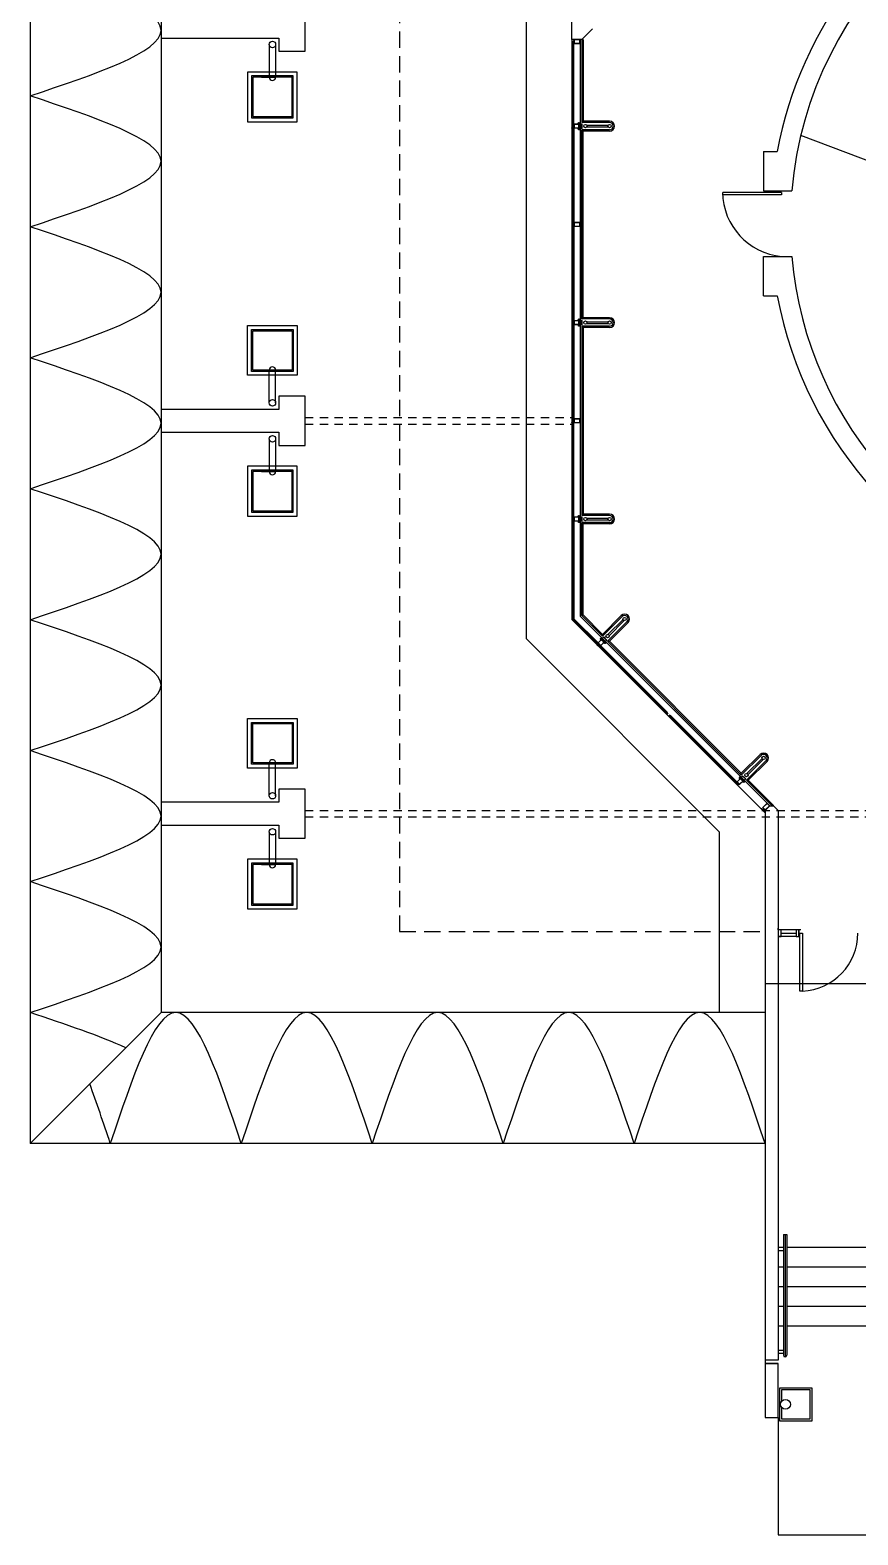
# Model space of a CAD drawing. Extents: x -1592 to 8, y 0 to 418.
# Drawn here: x -1164.31 to -1151.67, y 360.12 to 383.1 of the extents above; entities that cross this region are included whole.
import ezdxf

# ---------------------------------------------------------------- set-up
doc = ezdxf.new("R2010")
doc.units = 0
doc.header["$LTSCALE"] = 0.5
doc.header["$MEASUREMENT"] = 0
doc.linetypes.add('DASHED2', pattern=[0.375, 0.25, -0.125])
doc.layers.add('edificio', color=1, linetype='CONTINUOUS')
doc.layers.add('vidrio', color=6, linetype='CONTINUOUS')

# ---------------------------------------------------------------- blocks, each defined once
blk = doc.blocks.new('apoymuro-cortina')
at = {"layer": 'vidrio', "color": 1, "linetype": 'Continuous'}
for p, q in [((0, 0), (-0.099, 0)), ((0, -0.057), (0, 0)), ((-0.125, -0.001), (-0.125, -0.057)), ((-0.119, 0), (-0.124, 0)), ((-0.124, -0.057), (-0.119, -0.057)), ((-0.122, -0.01), (-0.122, -0.003)), ((-0.122, -0.032), (-0.122, -0.013)), ((-0.096, -0.032), (-0.122, -0.032)), ((-0.122, -0.035), (-0.096, -0.035)), ((-0.122, -0.044), (-0.122, -0.035)), ((-0.122, -0.054), (-0.122, -0.048)), ((-0.121, -0.003), (-0.12, -0.003)), ((-0.12, -0.01), (-0.121, -0.01)), ((-0.121, -0.013), (-0.119, -0.013)), ((-0.119, -0.045), (-0.121, -0.045)), ((-0.121, -0.047), (-0.12, -0.047)), ((-0.12, -0.055), (-0.121, -0.055)), ((-0.12, -0.003), (-0.12, -0.004)), ((-0.12, -0.009), (-0.12, -0.01)), ((-0.12, -0.047), (-0.12, -0.048)), ((-0.12, -0.054), (-0.12, -0.055)), ((-0.119, -0.004), (-0.119, -0.001)), ((-0.119, -0.012), (-0.119, -0.009)), ((-0.119, -0.048), (-0.119, -0.045)), ((-0.119, -0.057), (-0.119, -0.054)), ((-0.1, -0.001), (-0.1, -0.004)), ((-0.1, -0.009), (-0.1, -0.012)), ((-0.1, -0.045), (-0.1, -0.048)), ((-0.1, -0.054), (-0.1, -0.057)), ((-0.099, -0.013), (-0.097, -0.013)), ((-0.097, -0.045), (-0.099, -0.045)), ((-0.099, -0.057), (-0.094, -0.057)), ((-0.098, -0.003), (-0.097, -0.003)), ((-0.098, -0.004), (-0.098, -0.003)), ((-0.098, -0.01), (-0.098, -0.009)), ((-0.097, -0.01), (-0.098, -0.01)), ((-0.098, -0.047), (-0.097, -0.047)), ((-0.098, -0.048), (-0.098, -0.047)), ((-0.098, -0.055), (-0.098, -0.054)), ((-0.097, -0.055), (-0.098, -0.055)), ((-0.096, -0.003), (-0.096, -0.01)), ((-0.096, -0.013), (-0.096, -0.032)), ((-0.096, -0.035), (-0.096, -0.044)), ((-0.096, -0.048), (-0.096, -0.054)), ((-0.094, -0.057), (0, -0.057)), ((-0.093, -0.003), (-0.093, -0.054)), ((-0.004, -0.003), (-0.093, -0.003)), ((-0.093, -0.055), (-0.004, -0.055)), ((-0.003, -0.054), (-0.003, -0.003))]:
    blk.add_line(p, q, dxfattribs=at)
at = {"layer": 'vidrio', "linetype": 'Continuous'}
for p, q in [((-0.04, 0.002), (-0.04, 0.005)), ((-0.04, 0.005), (0.031, 0.005)), ((0.027, 0.002), (-0.04, 0.002)), ((-0.032, 0.006), (-0.032, 0.008)), ((-0.032, 0.008), (-0.006, 0.008)), ((-0.006, 0.006), (-0.032, 0.006)), ((-0.009, 0.01), (-0.029, 0.01)), ((-0.029, 0.01), (-0.029, 0.008)), ((-0.029, 0.008), (-0.009, 0.008)), ((-0.028, 0.011), (-0.028, 0.02)), ((-0.026, 0.021), (-0.011, 0.021)), ((-0.011, 0.011), (-0.026, 0.011)), ((-0.024, 0.02), (-0.024, 0.011)), ((-0.015, 0.021), (-0.023, 0.021)), ((-0.014, 0.011), (-0.014, 0.02)), ((-0.009, 0.02), (-0.009, 0.011)), ((-0.009, 0.008), (-0.009, 0.01)), ((-0.006, 0.008), (-0.006, 0.006)), ((0.027, -0.059), (0.027, 0.002)), ((0.031, -0.063), (0.031, 0.005)), ((-0.105, -0.044), (-0.113, -0.044)), ((-0.04, -0.059), (0.027, -0.059)), ((-0.04, -0.063), (-0.04, -0.059)), ((0.031, -0.063), (-0.04, -0.063)), ((-0.032, -0.063), (-0.032, -0.065)), ((-0.006, -0.063), (-0.032, -0.063)), ((-0.032, -0.065), (-0.006, -0.065)), ((-0.029, -0.068), (-0.029, -0.065)), ((-0.029, -0.065), (-0.009, -0.065)), ((-0.009, -0.068), (-0.029, -0.068)), ((-0.028, -0.069), (-0.028, -0.078)), ((-0.011, -0.068), (-0.026, -0.068)), ((-0.026, -0.078), (-0.011, -0.078)), ((-0.013, -0.005), (-0.025, -0.005)), ((-0.025, -0.005), (-0.025, -0.052)), ((-0.025, -0.052), (-0.013, -0.052)), ((-0.025, -0.083), (-0.025, -0.078)), ((-0.013, -0.079), (-0.025, -0.079)), ((-0.013, -0.081), (-0.025, -0.081)), ((-0.025, -0.083), (-0.024, -0.084)), ((-0.013, -0.083), (-0.025, -0.083)), ((-0.024, -0.078), (-0.024, -0.069)), ((-0.014, -0.084), (-0.024, -0.084)), ((-0.015, -0.078), (-0.023, -0.078)), ((-0.015, -0.08), (-0.023, -0.08)), ((-0.015, -0.082), (-0.023, -0.082)), ((-0.019, -0.084), (-0.019, -0.084)), ((-0.014, -0.069), (-0.014, -0.078)), ((-0.013, -0.083), (-0.014, -0.084)), ((-0.013, -0.052), (-0.013, -0.005)), ((-0.013, -0.083), (-0.013, -0.078)), ((-0.009, -0.065), (-0.009, -0.068)), ((-0.009, -0.078), (-0.009, -0.069)), ((-0.006, -0.065), (-0.006, -0.063))]:
    blk.add_line(p, q, dxfattribs=at)
at = {"layer": 'vidrio', "color": 1, "linetype": 'Continuous', "extrusion": (0, 0, -1)}
for centre, major_axis, start_param, end_param in [((-0.099, -0.001), (0.000451, -0.000451), 2.356194, 3.926991), ((-0.124, -0.001), (0.000451, -0.000451), 2.356194, 3.926991), ((-0.124, -0.057), (0.000451, 0.000451), 2.356194, 3.926991), ((-0.121, -0.003), (0.000451, -0.000451), 2.356194, 3.926991), ((-0.121, -0.01), (0.000451, 0.000451), 2.356194, 3.926991), ((-0.121, -0.013), (0.000451, -0.000451), 2.356194, 3.926991), ((-0.121, -0.044), (0.000451, 0.000451), 2.356194, 3.926991), ((-0.121, -0.048), (0.000451, -0.000451), 2.356194, 3.926991), ((-0.121, -0.054), (0.000451, 0.000451), 2.356194, 3.926991), ((-0.119, -0.004), (0.000451, 0.000451), 2.356194, 3.926991), ((-0.119, -0.009), (0.000451, -0.000451), 2.356194, 3.926991), ((-0.119, -0.048), (0.000451, 0.000451), 2.356194, 3.926991), ((-0.119, -0.054), (0.000451, -0.000451), 2.356194, 3.926991), ((-0.119, -0.001), (0.000451, -0.000451), 3.926991, 5.497787), ((-0.119, -0.004), (0.000451, -0.000451), -0.785398, 0.785398), ((-0.119, -0.009), (0.000451, -0.000451), 3.926991, 5.497787), ((-0.119, -0.012), (0.000451, -0.000451), -0.785398, 0.785398), ((-0.119, -0.045), (0.000451, -0.000451), 3.926991, 5.497787), ((-0.119, -0.048), (0.000451, -0.000451), -0.785398, 0.785398), ((-0.119, -0.054), (0.000451, -0.000451), 3.926991, 5.497787), ((-0.119, -0.057), (0.000451, -0.000451), -0.785398, 0.785398), ((-0.099, -0.004), (0.000451, 0.000451), 2.356194, 3.926991), ((-0.099, -0.009), (0.000451, -0.000451), 2.356194, 3.926991), ((-0.099, -0.012), (0.000451, 0.000451), 2.356194, 3.926991), ((-0.099, -0.045), (0.000451, -0.000451), 2.356194, 3.926991), ((-0.099, -0.048), (0.000451, 0.000451), 2.356194, 3.926991), ((-0.099, -0.054), (0.000451, -0.000451), 2.356194, 3.926991), ((-0.099, -0.057), (0.000451, 0.000451), 2.356194, 3.926991), ((-0.099, -0.004), (0.000451, -0.000451), -0.785398, 0.785398), ((-0.099, -0.009), (0.000451, -0.000451), 3.926991, 5.497787), ((-0.099, -0.048), (0.000451, -0.000451), -0.785398, 0.785398), ((-0.099, -0.054), (0.000451, -0.000451), 3.926991, 5.497787), ((-0.097, -0.003), (0.000451, 0.000451), 5.497787, 7.068583), ((-0.097, -0.01), (0.000451, -0.000451), -0.785398, 0.785398), ((-0.097, -0.013), (0.000451, -0.000451), 3.926991, 5.497787), ((-0.097, -0.044), (0.000451, -0.000451), -0.785398, 0.785398), ((-0.097, -0.048), (0.000451, 0.000451), 5.497787, 7.068583), ((-0.093, -0.003), (0.000361, 0.000361), 3.926991, 5.497787), ((-0.093, -0.054), (0.000361, 0.000361), 2.356194, 3.926991)]:
    blk.add_ellipse(centre, major_axis=major_axis, ratio=1, start_param=start_param, end_param=end_param, dxfattribs=at)
at = {"layer": 'vidrio', "linetype": 'Continuous', "extrusion": (0, 0, -1)}
for centre, major_axis, start_param, end_param in [((-0.026, 0.016), (0.00325, -0.00325), 3.399063, 4.454918), ((-0.026, 0.015), (0.00325, -0.00325), 0.257471, 1.313326), ((-0.019, 0), (0.0144, -0.0144), 3.678281, 4.175701), ((-0.019, 0.031), (0.0144, 0.0144), 2.107484, 2.604904), ((-0.011, 0.016), (0.00325, -0.00325), 3.399063, 4.454918), ((-0.011, 0.015), (0.00325, -0.00325), 0.257471, 1.313326), ((-0.026, -0.073), (0.00325, 0.00325), 4.96986, 6.025715), ((-0.026, -0.074), (0.00325, 0.00325), 1.828267, 2.884122), ((-0.019, -0.088), (0.0144, 0.0144), 5.249077, 5.746497), ((-0.019, -0.058), (0.0144, -0.0144), 0.536688, 1.034108), ((-0.011, -0.073), (0.00325, 0.00325), 4.96986, 6.025715), ((-0.011, -0.074), (0.00325, 0.00325), 1.828267, 2.884122)]:
    blk.add_ellipse(centre, major_axis=major_axis, ratio=1, start_param=start_param, end_param=end_param, dxfattribs=at)
at = {"layer": 'vidrio', "color": 5, "linetype": 'Continuous', "extrusion": (0, 0, -1)}
for centre, major_axis, start_param, end_param in [((-0.004, -0.003), (0.000361, -0.000361), 3.926991, 5.497787), ((-0.004, -0.054), (0.000361, 0.000361), 0.785398, 2.356194)]:
    blk.add_ellipse(centre, major_axis=major_axis, ratio=1, start_param=start_param, end_param=end_param, dxfattribs=at)

msp = doc.modelspace()

# ---------------------------------------------------------------- linework, layer by layer
at = {"layer": 'edificio'}
for p, q in [((-1164.31, 393.232), (-1164.31, 366.099)), ((-1162.31, 391.232), (-1162.31, 368.099)), ((-1156.035, 382.957), (-1156.035, 385.708)), ((-1155.885, 382.957), (-1155.72, 383.122)), ((-1155.885, 382.957), (-1156.035, 382.957)), ((-1155.91, 382.957), (-1155.91, 374.153)), ((-1153.11, 381.247), (-1153.11, 380.647)), ((-1153.11, 379.047), (-1153.11, 379.647)), ((-1156.023, 375.642), (-1156.015, 375.642)), ((-1153.014, 371.257), (-1155.91, 374.153)), ((-1153.085, 371.186), (-1153.014, 371.257)), ((-1153.085, 371.186), (-1153.085, 368.536)), ((-1153.014, 371.257), (-1152.956, 371.257)), ((-1152.885, 371.186), (-1152.956, 371.257)), ((-1152.885, 371.186), (-1152.885, 368.536)), ((-1152.885, 369.361), (-1152.885, 369.386)), ((-1152.885, 369.361), (-1152.885, 369.386)), ((-1152.538, 369.361), (-1152.885, 369.361)), ((-1152.567, 369.361), (-1152.567, 369.261)), ((-1152.611, 369.261), (-1152.885, 369.261)), ((-1152.885, 368.536), (-1153.085, 368.536)), ((-1153.085, 368.536), (-1153.085, 362.79)), ((-1152.885, 368.561), (-1152.885, 362.79)), ((-1147.05, 368.536), (-1152.885, 368.536)), ((-1153.085, 368.099), (-1162.31, 368.099)), ((-1153.085, 366.099), (-1164.31, 366.099)), ((-1152.755, 364.516), (-1149.106, 364.516)), ((-1152.885, 364.216), (-1152.805, 364.216)), ((-1152.755, 364.216), (-1148.982, 364.216)), ((-1152.885, 363.916), (-1152.805, 363.916)), ((-1152.755, 363.916), (-1148.858, 363.916)), ((-1152.885, 363.616), (-1152.805, 363.616)), ((-1152.755, 363.616), (-1148.733, 363.616)), ((-1152.885, 363.316), (-1152.805, 363.316)), ((-1152.755, 363.316), (-1148.609, 363.316)), ((-1153.085, 362.74), (-1152.885, 362.74)), ((-1152.885, 361.915), (-1152.885, 360.122)), ((-1152.885, 360.122), (-1147.286, 360.122))]:
    msp.add_line(p, q, dxfattribs=at)
at = {"layer": 'edificio', "color": 1, "linetype": 'DASHED2', "ltscale": 2}
for p, q in [((-1158.667, 390.957), (-1158.667, 369.336)), ((-1158.667, 369.336), (-1153.085, 369.336))]:
    msp.add_line(p, q, dxfattribs=at)
at = {"layer": 'edificio', "color": 1}
for p, q in [((-1156.735, 385.998), (-1156.735, 373.811)), ((-1160.66, 382.882), (-1160.66, 382.382)), ((-1160.56, 382.882), (-1160.56, 382.382)), ((-1160.778, 382.382), (-1160.56, 382.382)), ((-1155.808, 381.649), (-1155.482, 381.649)), ((-1155.808, 381.624), (-1155.482, 381.624)), ((-1155.808, 378.649), (-1155.482, 378.649)), ((-1155.808, 378.624), (-1155.482, 378.624)), ((-1160.778, 377.911), (-1160.56, 377.911)), ((-1160.66, 377.411), (-1160.66, 377.911)), ((-1160.56, 377.411), (-1160.56, 377.911)), ((-1160.66, 376.861), (-1160.66, 376.361)), ((-1160.56, 376.861), (-1160.56, 376.361)), ((-1160.778, 376.361), (-1160.56, 376.361)), ((-1155.808, 375.649), (-1155.482, 375.649)), ((-1155.808, 375.624), (-1155.482, 375.624)), ((-1155.484, 373.872), (-1155.254, 374.102)), ((-1155.467, 373.854), (-1155.236, 374.085)), ((-1156.735, 373.811), (-1153.785, 370.861)), ((-1160.778, 371.911), (-1160.56, 371.911)), ((-1160.66, 371.411), (-1160.66, 371.911)), ((-1160.56, 371.411), (-1160.56, 371.911)), ((-1153.363, 371.75), (-1153.132, 371.981)), ((-1153.345, 371.733), (-1153.115, 371.963)), ((-1160.66, 370.861), (-1160.66, 370.361)), ((-1160.56, 370.861), (-1160.56, 370.361)), ((-1153.785, 370.861), (-1153.785, 368.099)), ((-1160.778, 370.361), (-1160.56, 370.361)), ((-1152.841, 369.311), (-1152.611, 369.311)), ((-1153.085, 362.79), (-1153.085, 362.74)), ((-1152.885, 362.79), (-1153.085, 362.79))]:
    msp.add_line(p, q, dxfattribs=at)
at = {"layer": 'edificio', "color": 1, "linetype": 'Continuous'}
for p, q in [((-1156.035, 382.957), (-1156.035, 382.9)), ((-1156.029, 382.957), (-1156.034, 382.957)), ((-1156.034, 382.9), (-1156.029, 382.9)), ((-1156.032, 382.948), (-1156.032, 382.954)), ((-1156.032, 382.925), (-1156.032, 382.944)), ((-1156.006, 382.925), (-1156.032, 382.925)), ((-1156.032, 382.913), (-1156.032, 382.922)), ((-1156.032, 382.922), (-1156.006, 382.922)), ((-1156.032, 382.903), (-1156.032, 382.909)), ((-1156.031, 382.955), (-1156.03, 382.955)), ((-1156.03, 382.947), (-1156.031, 382.947)), ((-1156.031, 382.944), (-1156.029, 382.944)), ((-1156.029, 382.913), (-1156.031, 382.913)), ((-1156.031, 382.91), (-1156.03, 382.91)), ((-1156.03, 382.902), (-1156.031, 382.902)), ((-1156.03, 382.955), (-1156.03, 382.953)), ((-1156.03, 382.948), (-1156.03, 382.947)), ((-1156.03, 382.91), (-1156.03, 382.909)), ((-1156.03, 382.904), (-1156.03, 382.902)), ((-1156.029, 382.953), (-1156.029, 382.957)), ((-1156.029, 382.945), (-1156.029, 382.948)), ((-1156.029, 382.909), (-1156.029, 382.912)), ((-1156.029, 382.9), (-1156.029, 382.904)), ((-1156.01, 382.957), (-1156.01, 382.953)), ((-1156.01, 382.948), (-1156.01, 382.945)), ((-1156.01, 382.912), (-1156.01, 382.909)), ((-1156.01, 382.904), (-1156.01, 382.9)), ((-1155.91, 382.957), (-1156.009, 382.957)), ((-1156.009, 382.944), (-1156.007, 382.944)), ((-1156.007, 382.913), (-1156.009, 382.913)), ((-1156.009, 382.9), (-1156.004, 382.9)), ((-1156.008, 382.953), (-1156.008, 382.955)), ((-1156.008, 382.955), (-1156.007, 382.955)), ((-1156.008, 382.947), (-1156.008, 382.948)), ((-1156.007, 382.947), (-1156.008, 382.947)), ((-1156.008, 382.909), (-1156.008, 382.91)), ((-1156.008, 382.91), (-1156.007, 382.91)), ((-1156.008, 382.902), (-1156.008, 382.904)), ((-1156.007, 382.902), (-1156.008, 382.902)), ((-1156.006, 382.954), (-1156.006, 382.948)), ((-1156.006, 382.944), (-1156.006, 382.925)), ((-1156.006, 382.922), (-1156.006, 382.913)), ((-1156.006, 382.909), (-1156.006, 382.903)), ((-1156.004, 382.9), (-1155.91, 382.9)), ((-1155.914, 382.954), (-1156.003, 382.954)), ((-1156.003, 382.954), (-1156.003, 382.903)), ((-1156.003, 382.903), (-1155.914, 382.903)), ((-1155.913, 382.903), (-1155.913, 382.954)), ((-1155.91, 382.9), (-1155.91, 382.957)), ((-1156.035, 380.164), (-1156.035, 380.108)), ((-1156.029, 380.165), (-1156.034, 380.165)), ((-1156.032, 380.155), (-1156.032, 380.162)), ((-1156.032, 380.133), (-1156.032, 380.152)), ((-1156.006, 380.133), (-1156.032, 380.133)), ((-1156.032, 380.121), (-1156.032, 380.13)), ((-1156.032, 380.13), (-1156.006, 380.13)), ((-1156.032, 380.111), (-1156.032, 380.117)), ((-1156.031, 380.162), (-1156.03, 380.162)), ((-1156.03, 380.155), (-1156.031, 380.155)), ((-1156.031, 380.152), (-1156.029, 380.152)), ((-1156.029, 380.12), (-1156.031, 380.12)), ((-1156.031, 380.118), (-1156.03, 380.118)), ((-1156.03, 380.162), (-1156.03, 380.161)), ((-1156.03, 380.156), (-1156.03, 380.155)), ((-1156.03, 380.118), (-1156.03, 380.117)), ((-1156.03, 380.111), (-1156.03, 380.11)), ((-1156.029, 380.161), (-1156.029, 380.164)), ((-1156.029, 380.153), (-1156.029, 380.156)), ((-1156.029, 380.117), (-1156.029, 380.12)), ((-1156.029, 380.108), (-1156.029, 380.111)), ((-1156.01, 380.164), (-1156.01, 380.161)), ((-1156.01, 380.156), (-1156.01, 380.153)), ((-1156.01, 380.12), (-1156.01, 380.117)), ((-1156.01, 380.111), (-1156.01, 380.108)), ((-1155.91, 380.165), (-1156.009, 380.165)), ((-1156.009, 380.152), (-1156.007, 380.152)), ((-1156.007, 380.12), (-1156.009, 380.12)), ((-1156.008, 380.161), (-1156.008, 380.162)), ((-1156.008, 380.162), (-1156.007, 380.162)), ((-1156.008, 380.155), (-1156.008, 380.156)), ((-1156.007, 380.155), (-1156.008, 380.155)), ((-1156.008, 380.117), (-1156.008, 380.118)), ((-1156.008, 380.118), (-1156.007, 380.118)), ((-1156.008, 380.11), (-1156.008, 380.111)), ((-1156.006, 380.162), (-1156.006, 380.155)), ((-1156.006, 380.152), (-1156.006, 380.133)), ((-1156.006, 380.13), (-1156.006, 380.121)), ((-1156.006, 380.117), (-1156.006, 380.111)), ((-1155.914, 380.162), (-1156.003, 380.162)), ((-1156.003, 380.162), (-1156.003, 380.111)), ((-1155.913, 380.111), (-1155.913, 380.162)), ((-1155.91, 380.108), (-1155.91, 380.165)), ((-1156.034, 380.108), (-1156.029, 380.108)), ((-1156.03, 380.11), (-1156.031, 380.11)), ((-1156.009, 380.108), (-1156.004, 380.108)), ((-1156.007, 380.11), (-1156.008, 380.11)), ((-1156.004, 380.108), (-1155.91, 380.108)), ((-1156.003, 380.11), (-1155.914, 380.11)), ((-1156.035, 377.164), (-1156.035, 377.108)), ((-1156.029, 377.165), (-1156.034, 377.165)), ((-1156.032, 377.155), (-1156.032, 377.162)), ((-1156.032, 377.133), (-1156.032, 377.152)), ((-1156.006, 377.133), (-1156.032, 377.133)), ((-1156.032, 377.121), (-1156.032, 377.13)), ((-1156.032, 377.13), (-1156.006, 377.13)), ((-1156.031, 377.162), (-1156.03, 377.162)), ((-1156.03, 377.155), (-1156.031, 377.155)), ((-1156.031, 377.152), (-1156.029, 377.152)), ((-1156.03, 377.162), (-1156.03, 377.161)), ((-1156.03, 377.156), (-1156.03, 377.155)), ((-1156.029, 377.161), (-1156.029, 377.164)), ((-1156.029, 377.153), (-1156.029, 377.156)), ((-1156.01, 377.164), (-1156.01, 377.161)), ((-1156.01, 377.156), (-1156.01, 377.153)), ((-1155.91, 377.165), (-1156.009, 377.165)), ((-1156.009, 377.152), (-1156.007, 377.152)), ((-1156.008, 377.161), (-1156.008, 377.162)), ((-1156.008, 377.162), (-1156.007, 377.162)), ((-1156.008, 377.155), (-1156.008, 377.156)), ((-1156.007, 377.155), (-1156.008, 377.155)), ((-1156.006, 377.162), (-1156.006, 377.155)), ((-1156.006, 377.152), (-1156.006, 377.133)), ((-1156.006, 377.13), (-1156.006, 377.121)), ((-1155.914, 377.162), (-1156.003, 377.162)), ((-1156.003, 377.162), (-1156.003, 377.111)), ((-1155.913, 377.111), (-1155.913, 377.162)), ((-1155.91, 377.108), (-1155.91, 377.165)), ((-1156.034, 377.108), (-1156.029, 377.108)), ((-1156.032, 377.111), (-1156.032, 377.117)), ((-1156.029, 377.12), (-1156.031, 377.12)), ((-1156.031, 377.118), (-1156.03, 377.118)), ((-1156.03, 377.11), (-1156.031, 377.11)), ((-1156.03, 377.118), (-1156.03, 377.117)), ((-1156.03, 377.111), (-1156.03, 377.11)), ((-1156.029, 377.117), (-1156.029, 377.12)), ((-1156.029, 377.108), (-1156.029, 377.111)), ((-1156.01, 377.12), (-1156.01, 377.117)), ((-1156.01, 377.111), (-1156.01, 377.108)), ((-1156.007, 377.12), (-1156.009, 377.12)), ((-1156.009, 377.108), (-1156.004, 377.108)), ((-1156.008, 377.117), (-1156.008, 377.118)), ((-1156.008, 377.118), (-1156.007, 377.118)), ((-1156.008, 377.11), (-1156.008, 377.111)), ((-1156.007, 377.11), (-1156.008, 377.11)), ((-1156.006, 377.117), (-1156.006, 377.111)), ((-1156.004, 377.108), (-1155.91, 377.108)), ((-1156.003, 377.11), (-1155.914, 377.11)), ((-1153.139, 371.213), (-1153.143, 371.21)), ((-1153.143, 371.209), (-1153.103, 371.169)), ((-1153.139, 371.21), (-1153.138, 371.211)), ((-1153.134, 371.205), (-1153.139, 371.209)), ((-1153.136, 371.211), (-1153.138, 371.213)), ((-1153.138, 371.211), (-1153.137, 371.21)), ((-1153.133, 371.207), (-1153.132, 371.206)), ((-1153.132, 371.206), (-1153.133, 371.205)), ((-1153.13, 371.205), (-1153.132, 371.207)), ((-1153.132, 371.203), (-1153.13, 371.204)), ((-1153.119, 371.189), (-1153.132, 371.202)), ((-1153.055, 371.298), (-1153.125, 371.228)), ((-1153.125, 371.227), (-1153.123, 371.225)), ((-1153.123, 371.226), (-1153.122, 371.227)), ((-1153.122, 371.225), (-1153.123, 371.226)), ((-1153.121, 371.227), (-1153.116, 371.223)), ((-1153.119, 371.221), (-1153.117, 371.219)), ((-1153.1, 371.207), (-1153.119, 371.189)), ((-1153.055, 371.293), (-1153.118, 371.23)), ((-1153.118, 371.229), (-1153.083, 371.194)), ((-1153.117, 371.221), (-1153.118, 371.222)), ((-1153.116, 371.222), (-1153.117, 371.221)), ((-1153.117, 371.187), (-1153.098, 371.205)), ((-1153.11, 371.18), (-1153.117, 371.187)), ((-1153.116, 371.219), (-1153.114, 371.22)), ((-1153.113, 371.22), (-1153.1, 371.207)), ((-1153.108, 371.182), (-1153.109, 371.18)), ((-1153.105, 371.179), (-1153.107, 371.182)), ((-1153.107, 371.178), (-1153.106, 371.179)), ((-1153.103, 371.173), (-1153.107, 371.178)), ((-1153.106, 371.179), (-1153.105, 371.179)), ((-1153.102, 371.175), (-1153.101, 371.174)), ((-1153.101, 371.174), (-1153.102, 371.173)), ((-1153.102, 371.169), (-1153.099, 371.173)), ((-1153.099, 371.174), (-1153.101, 371.176)), ((-1153.098, 371.205), (-1153.092, 371.199)), ((-1153.092, 371.198), (-1153.093, 371.196)), ((-1153.093, 371.195), (-1153.091, 371.193)), ((-1153.091, 371.195), (-1153.09, 371.196)), ((-1153.09, 371.194), (-1153.091, 371.195)), ((-1153.089, 371.196), (-1153.085, 371.191)), ((-1153.087, 371.189), (-1153.085, 371.187)), ((-1153.085, 371.19), (-1153.086, 371.189)), ((-1153.086, 371.189), (-1153.086, 371.19)), ((-1153.084, 371.187), (-1153.081, 371.191)), ((-1153.082, 371.194), (-1153.019, 371.257)), ((-1153.081, 371.191), (-1153.014, 371.257)), ((-1153.014, 371.257), (-1153.055, 371.298)), ((-1153.019, 371.257), (-1153.055, 371.293))]:
    msp.add_line(p, q, dxfattribs=at)
at = {"layer": 'edificio', "color": 6}
for p, q in [((-1156.035, 382.957), (-1156.035, 374.101)), ((-1155.885, 382.957), (-1155.885, 381.691)), ((-1155.865, 382.957), (-1155.865, 381.711)), ((-1156.023, 381.651), (-1156.015, 381.651)), ((-1155.885, 381.691), (-1155.865, 381.711)), ((-1155.46, 381.691), (-1155.885, 381.691)), ((-1155.885, 381.581), (-1155.865, 381.561)), ((-1155.885, 378.691), (-1155.885, 381.581)), ((-1155.46, 381.581), (-1155.885, 381.581)), ((-1155.46, 381.711), (-1155.865, 381.711)), ((-1155.865, 378.711), (-1155.865, 381.561)), ((-1155.46, 381.561), (-1155.865, 381.561)), ((-1156.023, 380.142), (-1156.015, 380.142)), ((-1156.023, 378.642), (-1156.015, 378.642)), ((-1155.885, 378.691), (-1155.865, 378.711)), ((-1155.46, 378.691), (-1155.885, 378.691)), ((-1155.885, 378.581), (-1155.885, 375.691)), ((-1155.885, 378.581), (-1155.865, 378.561)), ((-1155.46, 378.581), (-1155.885, 378.581)), ((-1155.46, 378.711), (-1155.865, 378.711)), ((-1155.865, 378.561), (-1155.865, 375.711)), ((-1155.46, 378.561), (-1155.865, 378.561)), ((-1156.023, 377.142), (-1156.015, 377.142)), ((-1156.006, 377.111), (-1156.006, 377.11)), ((-1155.885, 375.691), (-1155.865, 375.711)), ((-1155.46, 375.691), (-1155.885, 375.691)), ((-1155.885, 374.163), (-1155.885, 375.581)), ((-1155.885, 375.581), (-1155.865, 375.561)), ((-1155.46, 375.581), (-1155.885, 375.581)), ((-1155.46, 375.711), (-1155.865, 375.711)), ((-1155.865, 374.171), (-1155.865, 375.561)), ((-1155.46, 375.561), (-1155.865, 375.561)), ((-1155.885, 374.163), (-1155.865, 374.171)), ((-1155.885, 374.163), (-1155.569, 373.847)), ((-1155.569, 373.875), (-1155.865, 374.171)), ((-1155.283, 374.162), (-1155.569, 373.875)), ((-1155.269, 374.148), (-1155.569, 373.847)), ((-1156.035, 374.101), (-1153.085, 371.151)), ((-1155.191, 374.07), (-1155.491, 373.769)), ((-1155.177, 374.056), (-1155.463, 373.769)), ((-1155.569, 373.847), (-1155.569, 373.875)), ((-1153.448, 371.726), (-1155.491, 373.769)), ((-1155.491, 373.769), (-1155.463, 373.769)), ((-1153.448, 371.754), (-1155.463, 373.769)), ((-1153.161, 372.04), (-1153.448, 371.754)), ((-1153.147, 372.026), (-1153.448, 371.726)), ((-1153.069, 371.949), (-1153.37, 371.648)), ((-1153.055, 371.934), (-1153.342, 371.648)), ((-1153.448, 371.726), (-1153.448, 371.754)), ((-1153.37, 371.648), (-1152.979, 371.257)), ((-1153.37, 371.648), (-1153.342, 371.648)), ((-1153.342, 371.648), (-1152.956, 371.262)), ((-1153.511, 371.594), (-1153.505, 371.599)), ((-1153.119, 371.202), (-1153.114, 371.207)), ((-1152.956, 371.257), (-1152.956, 371.262)), ((-1162.31, 368.099), (-1164.31, 366.099)), ((-1152.885, 364.516), (-1152.805, 364.516)), ((-1152.805, 364.71), (-1152.805, 362.865)), ((-1152.805, 364.71), (-1152.755, 364.71)), ((-1152.78, 364.71), (-1152.78, 362.84)), ((-1152.755, 364.71), (-1152.755, 362.865)), ((-1152.885, 364.466), (-1152.805, 364.466)), ((-1152.805, 362.94), (-1152.885, 362.94)), ((-1152.805, 362.89), (-1152.885, 362.89))]:
    msp.add_line(p, q, dxfattribs=at)
at = {"layer": 'edificio', "linetype": 'Continuous'}
for p, q in [((-1156.015, 382.913), (-1156.023, 382.913)), ((-1156.023, 381.651), (-1156.023, 382.913)), ((-1156.019, 381.651), (-1156.019, 382.913)), ((-1156.015, 381.651), (-1156.015, 382.913)), ((-1156.006, 381.665), (-1156.006, 382.9)), ((-1156.023, 381.621), (-1156.023, 380.142)), ((-1156.019, 381.621), (-1156.019, 380.142)), ((-1156.015, 381.621), (-1156.015, 380.142)), ((-1156.006, 381.608), (-1156.006, 380.165)), ((-1156.015, 380.121), (-1156.023, 380.121)), ((-1156.023, 380.121), (-1156.023, 378.642)), ((-1156.019, 380.121), (-1156.019, 378.642)), ((-1156.015, 380.121), (-1156.015, 378.642)), ((-1156.006, 380.108), (-1156.006, 378.665)), ((-1156.023, 378.621), (-1156.023, 377.142)), ((-1156.019, 378.621), (-1156.019, 377.142)), ((-1156.015, 378.621), (-1156.015, 377.142)), ((-1156.006, 378.608), (-1156.006, 377.165)), ((-1156.015, 377.121), (-1156.023, 377.121)), ((-1156.023, 375.642), (-1156.023, 377.121)), ((-1156.019, 375.642), (-1156.019, 377.121)), ((-1156.015, 375.642), (-1156.015, 377.121)), ((-1156.006, 375.665), (-1156.006, 377.108)), ((-1156.023, 375.622), (-1156.023, 374.106)), ((-1156.019, 375.622), (-1156.019, 374.107)), ((-1156.015, 375.622), (-1156.015, 374.109)), ((-1156.006, 375.608), (-1156.006, 374.113)), ((-1156.023, 374.106), (-1155.632, 373.715)), ((-1156.019, 374.107), (-1155.63, 373.718)), ((-1156.015, 374.109), (-1155.627, 373.721)), ((-1156.006, 374.113), (-1155.636, 373.743)), ((-1155.618, 373.7), (-1154.572, 372.654)), ((-1155.615, 373.703), (-1154.569, 372.657)), ((-1155.612, 373.706), (-1154.566, 372.66)), ((-1155.596, 373.703), (-1154.576, 372.683)), ((-1154.557, 372.639), (-1153.511, 371.594)), ((-1154.554, 372.642), (-1153.508, 371.596)), ((-1154.551, 372.645), (-1153.505, 371.599)), ((-1154.535, 372.642), (-1153.515, 371.622)), ((-1153.098, 371.192), (-1153.104, 371.187))]:
    msp.add_line(p, q, dxfattribs=at)
at = {"layer": 'edificio', "color": 1, "ltscale": 0.1}
msp.add_line((-1151.013, 380.916), (-1152.54, 381.494), dxfattribs=at)
at = {"layer": 'edificio', "ltscale": 0.75}
for p, q in [((-1153.11, 381.247), (-1152.899, 381.247)), ((-1153.11, 380.647), (-1152.678, 380.647)), ((-1153.11, 379.647), (-1152.678, 379.647)), ((-1153.11, 379.047), (-1152.899, 379.047))]:
    msp.add_line(p, q, dxfattribs=at)
at = {"layer": 'edificio', "ltscale": 0.1}
for p, q in [((-1152.832, 380.625), (-1153.732, 380.625)), ((-1152.832, 380.585), (-1153.732, 380.585)), ((-1152.832, 380.625), (-1152.832, 380.585))]:
    msp.add_line(p, q, dxfattribs=at)
at = {"layer": 'edificio', "linetype": 'DASHED2'}
for p, q in [((-1160.11, 377.186), (-1156.035, 377.186)), ((-1160.11, 377.086), (-1156.035, 377.086)), ((-1160.11, 371.186), (-1147.123, 371.186)), ((-1160.11, 371.086), (-1147.108, 371.086))]:
    msp.add_line(p, q, dxfattribs=at)
at = {"layer": 'edificio', "color": 5}
for points in [[(-1162.31, 383.332), (-1162.31, 382.982), (-1160.51, 382.982), (-1160.51, 382.782), (-1160.11, 382.782), (-1160.11, 383.532), (-1160.51, 383.532), (-1160.51, 383.332), (-1162.31, 383.332)], [(-1162.31, 377.311), (-1162.31, 376.961), (-1160.51, 376.961), (-1160.51, 376.761), (-1160.11, 376.761), (-1160.11, 377.511), (-1160.51, 377.511), (-1160.51, 377.311), (-1162.31, 377.311)], [(-1162.31, 371.311), (-1162.31, 370.961), (-1160.51, 370.961), (-1160.51, 370.761), (-1160.11, 370.761), (-1160.11, 371.511), (-1160.51, 371.511), (-1160.51, 371.311), (-1162.31, 371.311)]]:
    msp.add_lwpolyline(points, dxfattribs=at)
at = {"layer": 'edificio', "color": 1}
for points in [[(-1160.23, 382.462), (-1160.99, 382.462), (-1160.99, 381.702), (-1160.23, 381.702)], [(-1160.29, 382.402), (-1160.93, 382.402), (-1160.93, 381.762), (-1160.29, 381.762)], [(-1160.31, 382.382), (-1160.91, 382.382), (-1160.91, 381.782), (-1160.31, 381.782)], [(-1160.23, 377.831), (-1160.99, 377.831), (-1160.99, 378.591), (-1160.23, 378.591)], [(-1160.29, 377.891), (-1160.93, 377.891), (-1160.93, 378.531), (-1160.29, 378.531)], [(-1160.31, 377.911), (-1160.91, 377.911), (-1160.91, 378.511), (-1160.31, 378.511)], [(-1160.23, 376.441), (-1160.99, 376.441), (-1160.99, 375.681), (-1160.23, 375.681)], [(-1160.29, 376.381), (-1160.93, 376.381), (-1160.93, 375.741), (-1160.29, 375.741)], [(-1160.31, 376.361), (-1160.91, 376.361), (-1160.91, 375.761), (-1160.31, 375.761)], [(-1160.23, 371.831), (-1160.99, 371.831), (-1160.99, 372.591), (-1160.23, 372.591)], [(-1160.29, 371.891), (-1160.93, 371.891), (-1160.93, 372.531), (-1160.29, 372.531)], [(-1160.31, 371.911), (-1160.91, 371.911), (-1160.91, 372.511), (-1160.31, 372.511)], [(-1160.23, 370.441), (-1160.99, 370.441), (-1160.99, 369.681), (-1160.23, 369.681)], [(-1160.29, 370.381), (-1160.93, 370.381), (-1160.93, 369.741), (-1160.29, 369.741)], [(-1160.31, 370.361), (-1160.91, 370.361), (-1160.91, 369.761), (-1160.31, 369.761)]]:
    msp.add_lwpolyline(points, close=True, dxfattribs=at)
at = {"layer": 'edificio'}
for points in [[(-1152.885, 369.361), (-1152.885, 369.261), (-1152.841, 369.261), (-1152.841, 369.361)], [(-1152.611, 369.361), (-1152.611, 369.261), (-1152.567, 369.261), (-1152.567, 369.361)], [(-1152.512, 368.427), (-1152.552, 368.427), (-1152.552, 369.311), (-1152.512, 369.311)], [(-1153.085, 361.915), (-1152.885, 361.915), (-1152.885, 362.74), (-1153.085, 362.74)]]:
    msp.add_lwpolyline(points, close=True, dxfattribs=at)
at = {"layer": 'edificio', "color": 6}
msp.add_lwpolyline([(-1152.864, 362.365), (-1152.864, 361.865), (-1152.364, 361.865), (-1152.364, 362.365)], close=True, dxfattribs=at)
msp.add_lwpolyline([(-1152.834, 362.071), (-1152.834, 361.895), (-1152.394, 361.895), (-1152.394, 362.335), (-1152.834, 362.335), (-1152.834, 362.158)], dxfattribs=at)
at = {"layer": 'edificio', "color": 1, "linetype": 'Continuous'}
for centre in [(-1160.61, 382.882), (-1160.61, 377.411), (-1160.61, 376.861), (-1160.61, 371.411), (-1160.61, 370.861)]:
    msp.add_circle(centre, 0.05, dxfattribs=at)
at = {"layer": 'edificio'}
for centre, radius in [((-1155.829, 381.636), 0.025), ((-1155.46, 381.636), 0.025), ((-1155.829, 378.636), 0.025), ((-1155.46, 378.636), 0.025), ((-1155.829, 375.636), 0.025), ((-1155.46, 375.636), 0.025), ((-1155.23, 374.109), 0.025), ((-1155.491, 373.848), 0.025), ((-1153.108, 371.987), 0.025), ((-1153.369, 371.726), 0.025), ((-1152.773, 362.115), 0.075)]:
    msp.add_circle(centre, radius, dxfattribs=at)
at = {"layer": 'edificio', "ltscale": 0.75}
for radius, start, end in [(5.75, 4.9885, 175.0115), (6.05, 115.4706, 169.5243), (5.75, 184.9885, 259.9846), (6.05, 190.4757, 254.665)]:
    msp.add_arc((-1146.95, 380.147), radius, start, end, dxfattribs=at)
at = {"layer": 'edificio', "color": 1, "linetype": 'Continuous'}
for centre, start, end in [((-1160.61, 382.382), 180, 0), ((-1160.61, 377.911), 0, 180), ((-1160.61, 376.361), 180, 0), ((-1160.61, 371.911), 0, 180), ((-1160.61, 370.361), 180, 0)]:
    msp.add_arc(centre, 0.05, start, end, dxfattribs=at)
at = {"layer": 'edificio', "color": 6}
for centre, radius, start, end in [((-1155.46, 381.636), 0.075, 270, 90), ((-1155.46, 381.636), 0.055, 270, 90), ((-1155.46, 378.636), 0.075, 270, 90), ((-1155.46, 378.636), 0.055, 270, 90), ((-1155.46, 375.636), 0.075, 270, 90), ((-1155.46, 375.636), 0.055, 270, 90), ((-1155.23, 374.109), 0.075, 315, 135), ((-1155.23, 374.109), 0.055, 315, 135), ((-1153.108, 371.987), 0.075, 315, 135), ((-1153.108, 371.987), 0.055, 315, 135), ((-1152.78, 362.865), 0.025, 180, 0)]:
    msp.add_arc(centre, radius, start, end, dxfattribs=at)
at = {"layer": 'edificio', "ltscale": 0.1}
msp.add_arc((-1152.742, 380.633), 0.991, 180.495, 264.7466, dxfattribs=at)
at = {"layer": 'edificio'}
msp.add_arc((-1152.552, 369.311), 0.885, 272.5905, 0, dxfattribs=at)
at = {"layer": 'edificio', "color": 1, "linetype": 'Continuous', "extrusion": (0, 0, -1)}
for centre, major_axis, start_param, end_param in [((-1156.034, 382.957), (0.000451, -0.000451), 2.356194, 3.926991), ((-1156.034, 382.9), (0.000451, 0.000451), 2.356194, 3.926991), ((-1156.031, 382.954), (0.000451, -0.000451), 2.356194, 3.926991), ((-1156.031, 382.948), (0.000451, 0.000451), 2.356194, 3.926991), ((-1156.031, 382.944), (0.000451, -0.000451), 2.356194, 3.926991), ((-1156.031, 382.913), (0.000451, 0.000451), 2.356194, 3.926991), ((-1156.031, 382.909), (0.000451, -0.000451), 2.356194, 3.926991), ((-1156.031, 382.903), (0.000451, 0.000451), 2.356194, 3.926991), ((-1156.029, 382.953), (0.000451, 0.000451), 2.356194, 3.926991), ((-1156.029, 382.948), (0.000451, -0.000451), 2.356194, 3.926991), ((-1156.029, 382.909), (0.000451, 0.000451), 2.356194, 3.926991), ((-1156.029, 382.904), (0.000451, -0.000451), 2.356194, 3.926991), ((-1156.029, 382.957), (0.000451, -0.000451), 3.926991, 5.497787), ((-1156.029, 382.953), (0.000451, -0.000451), -0.785398, 0.785398), ((-1156.029, 382.948), (0.000451, -0.000451), 3.926991, 5.497787), ((-1156.029, 382.945), (0.000451, -0.000451), -0.785398, 0.785398), ((-1156.029, 382.912), (0.000451, -0.000451), 3.926991, 5.497787), ((-1156.029, 382.909), (0.000451, -0.000451), -0.785398, 0.785398), ((-1156.029, 382.904), (0.000451, -0.000451), 3.926991, 5.497787), ((-1156.029, 382.9), (0.000451, -0.000451), -0.785398, 0.785398), ((-1156.009, 382.957), (0.000451, -0.000451), 2.356194, 3.926991), ((-1156.009, 382.953), (0.000451, 0.000451), 2.356194, 3.926991), ((-1156.009, 382.948), (0.000451, -0.000451), 2.356194, 3.926991), ((-1156.009, 382.945), (0.000451, 0.000451), 2.356194, 3.926991), ((-1156.009, 382.912), (0.000451, -0.000451), 2.356194, 3.926991), ((-1156.009, 382.909), (0.000451, 0.000451), 2.356194, 3.926991), ((-1156.009, 382.904), (0.000451, -0.000451), 2.356194, 3.926991), ((-1156.009, 382.9), (0.000451, 0.000451), 2.356194, 3.926991), ((-1156.009, 382.953), (0.000451, -0.000451), -0.785398, 0.785398), ((-1156.009, 382.948), (0.000451, -0.000451), 3.926991, 5.497787), ((-1156.009, 382.909), (0.000451, -0.000451), -0.785398, 0.785398), ((-1156.009, 382.904), (0.000451, -0.000451), 3.926991, 5.497787), ((-1156.007, 382.954), (0.000451, 0.000451), 5.497787, 7.068583), ((-1156.007, 382.948), (0.000451, -0.000451), -0.785398, 0.785398), ((-1156.007, 382.944), (0.000451, -0.000451), 3.926991, 5.497787), ((-1156.007, 382.913), (0.000451, -0.000451), -0.785398, 0.785398), ((-1156.007, 382.909), (0.000451, 0.000451), 5.497787, 7.068583), ((-1156.003, 382.954), (0.000361, 0.000361), 3.926991, 5.497787), ((-1156.003, 382.903), (0.000361, 0.000361), 2.356194, 3.926991), ((-1156.034, 380.164), (0.000451, -0.000451), 2.356194, 3.926991), ((-1156.031, 380.162), (0.000451, -0.000451), 2.356194, 3.926991), ((-1156.031, 380.155), (0.000451, 0.000451), 2.356194, 3.926991), ((-1156.031, 380.152), (0.000451, -0.000451), 2.356194, 3.926991), ((-1156.031, 380.121), (0.000451, 0.000451), 2.356194, 3.926991), ((-1156.031, 380.117), (0.000451, -0.000451), 2.356194, 3.926991), ((-1156.029, 380.161), (0.000451, 0.000451), 2.356194, 3.926991), ((-1156.029, 380.156), (0.000451, -0.000451), 2.356194, 3.926991), ((-1156.029, 380.117), (0.000451, 0.000451), 2.356194, 3.926991), ((-1156.029, 380.111), (0.000451, -0.000451), 2.356194, 3.926991), ((-1156.029, 380.164), (0.000451, -0.000451), 3.926991, 5.497787), ((-1156.029, 380.161), (0.000451, -0.000451), -0.785398, 0.785398), ((-1156.029, 380.156), (0.000451, -0.000451), 3.926991, 5.497787), ((-1156.029, 380.153), (0.000451, -0.000451), -0.785398, 0.785398), ((-1156.029, 380.12), (0.000451, -0.000451), 3.926991, 5.497787), ((-1156.029, 380.117), (0.000451, -0.000451), -0.785398, 0.785398), ((-1156.029, 380.111), (0.000451, -0.000451), 3.926991, 5.497787), ((-1156.009, 380.164), (0.000451, -0.000451), 2.356194, 3.926991), ((-1156.009, 380.161), (0.000451, 0.000451), 2.356194, 3.926991), ((-1156.009, 380.156), (0.000451, -0.000451), 2.356194, 3.926991), ((-1156.009, 380.153), (0.000451, 0.000451), 2.356194, 3.926991), ((-1156.009, 380.12), (0.000451, -0.000451), 2.356194, 3.926991), ((-1156.009, 380.117), (0.000451, 0.000451), 2.356194, 3.926991), ((-1156.009, 380.111), (0.000451, -0.000451), 2.356194, 3.926991), ((-1156.009, 380.161), (0.000451, -0.000451), -0.785398, 0.785398), ((-1156.009, 380.156), (0.000451, -0.000451), 3.926991, 5.497787), ((-1156.009, 380.117), (0.000451, -0.000451), -0.785398, 0.785398), ((-1156.009, 380.111), (0.000451, -0.000451), 3.926991, 5.497787), ((-1156.007, 380.162), (0.000451, 0.000451), 5.497787, 7.068583), ((-1156.007, 380.155), (0.000451, -0.000451), -0.785398, 0.785398), ((-1156.007, 380.152), (0.000451, -0.000451), 3.926991, 5.497787), ((-1156.007, 380.121), (0.000451, -0.000451), -0.785398, 0.785398), ((-1156.007, 380.117), (0.000451, 0.000451), 5.497787, 7.068583), ((-1156.003, 380.162), (0.000361, 0.000361), 3.926991, 5.497787), ((-1156.034, 380.108), (0.000451, 0.000451), 2.356194, 3.926991), ((-1156.031, 380.111), (0.000451, 0.000451), 2.356194, 3.926991), ((-1156.029, 380.108), (0.000451, -0.000451), -0.785398, 0.785398), ((-1156.009, 380.108), (0.000451, 0.000451), 2.356194, 3.926991), ((-1156.003, 380.111), (0.000361, 0.000361), 2.356194, 3.926991), ((-1156.034, 377.164), (0.000451, -0.000451), 2.356194, 3.926991), ((-1156.031, 377.162), (0.000451, -0.000451), 2.356194, 3.926991), ((-1156.031, 377.155), (0.000451, 0.000451), 2.356194, 3.926991), ((-1156.031, 377.152), (0.000451, -0.000451), 2.356194, 3.926991), ((-1156.029, 377.161), (0.000451, 0.000451), 2.356194, 3.926991), ((-1156.029, 377.156), (0.000451, -0.000451), 2.356194, 3.926991), ((-1156.029, 377.164), (0.000451, -0.000451), 3.926991, 5.497787), ((-1156.029, 377.161), (0.000451, -0.000451), -0.785398, 0.785398), ((-1156.029, 377.156), (0.000451, -0.000451), 3.926991, 5.497787), ((-1156.029, 377.153), (0.000451, -0.000451), -0.785398, 0.785398), ((-1156.009, 377.164), (0.000451, -0.000451), 2.356194, 3.926991), ((-1156.009, 377.161), (0.000451, 0.000451), 2.356194, 3.926991), ((-1156.009, 377.156), (0.000451, -0.000451), 2.356194, 3.926991), ((-1156.009, 377.153), (0.000451, 0.000451), 2.356194, 3.926991), ((-1156.009, 377.161), (0.000451, -0.000451), -0.785398, 0.785398), ((-1156.009, 377.156), (0.000451, -0.000451), 3.926991, 5.497787), ((-1156.007, 377.162), (0.000451, 0.000451), 5.497787, 7.068583), ((-1156.007, 377.155), (0.000451, -0.000451), -0.785398, 0.785398), ((-1156.007, 377.152), (0.000451, -0.000451), 3.926991, 5.497787), ((-1156.003, 377.162), (0.000361, 0.000361), 3.926991, 5.497787), ((-1156.034, 377.108), (0.000451, 0.000451), 2.356194, 3.926991), ((-1156.031, 377.121), (0.000451, 0.000451), 2.356194, 3.926991), ((-1156.031, 377.117), (0.000451, -0.000451), 2.356194, 3.926991), ((-1156.031, 377.111), (0.000451, 0.000451), 2.356194, 3.926991), ((-1156.029, 377.117), (0.000451, 0.000451), 2.356194, 3.926991), ((-1156.029, 377.111), (0.000451, -0.000451), 2.356194, 3.926991), ((-1156.029, 377.12), (0.000451, -0.000451), 3.926991, 5.497787), ((-1156.029, 377.117), (0.000451, -0.000451), -0.785398, 0.785398), ((-1156.029, 377.111), (0.000451, -0.000451), 3.926991, 5.497787), ((-1156.029, 377.108), (0.000451, -0.000451), -0.785398, 0.785398), ((-1156.009, 377.12), (0.000451, -0.000451), 2.356194, 3.926991), ((-1156.009, 377.117), (0.000451, 0.000451), 2.356194, 3.926991), ((-1156.009, 377.111), (0.000451, -0.000451), 2.356194, 3.926991), ((-1156.009, 377.108), (0.000451, 0.000451), 2.356194, 3.926991), ((-1156.009, 377.117), (0.000451, -0.000451), -0.785398, 0.785398), ((-1156.009, 377.111), (0.000451, -0.000451), 3.926991, 5.497787), ((-1156.007, 377.121), (0.000451, -0.000451), -0.785398, 0.785398), ((-1156.007, 377.117), (0.000451, 0.000451), 5.497787, 7.068583), ((-1156.003, 377.111), (0.000361, 0.000361), 2.356194, 3.926991), ((-1153.142, 371.209), (0.000638, 0), 2.356194, 3.926991), ((-1153.139, 371.213), (0.000638, 0), 3.926991, 5.497787), ((-1153.138, 371.21), (0.000638, 0), 2.356194, 3.926991), ((-1153.137, 371.211), (0, 0.000638), 2.356194, 3.926991), ((-1153.137, 371.211), (0.000638, 0), -0.785398, 0.785398), ((-1153.133, 371.207), (0.000638, 0), 2.356194, 3.926991), ((-1153.134, 371.205), (0, 0.000638), 2.356194, 3.926991), ((-1153.133, 371.207), (0.000638, 0), 3.926991, 5.497787), ((-1153.131, 371.202), (0.000638, 0), 2.356194, 3.926991), ((-1153.131, 371.205), (0.000638, 0), -0.785398, 0.785398), ((-1153.124, 371.227), (0.000638, 0), 2.356194, 3.926991), ((-1153.122, 371.225), (0, 0.000638), 2.356194, 3.926991), ((-1153.121, 371.227), (0, 0.000638), 5.497787, 7.068583), ((-1153.122, 371.225), (0.000638, 0), -0.785398, 0.785398), ((-1153.118, 371.23), (0, 0.00051), 3.926991, 5.497787), ((-1153.119, 371.221), (0.000638, 0), 3.926991, 5.497787), ((-1153.119, 371.221), (0.000638, 0), 2.356194, 3.926991), ((-1153.116, 371.219), (0, 0.000638), 2.356194, 3.926991), ((-1153.117, 371.222), (0.000638, 0), -0.785398, 0.785398), ((-1153.114, 371.22), (0.000638, 0), 3.926991, 5.497787), ((-1153.11, 371.181), (0, 0.000638), 2.356194, 3.926991), ((-1153.107, 371.181), (0.000638, 0), 3.926991, 5.497787), ((-1153.107, 371.178), (0.000638, 0), 2.356194, 3.926991), ((-1153.105, 371.179), (0, 0.000638), 2.356194, 3.926991), ((-1153.105, 371.179), (0.000638, 0), -0.785398, 0.785398), ((-1153.102, 371.174), (0, 0.000638), 2.356194, 3.926991), ((-1153.103, 371.17), (0, 0.000638), 2.356194, 3.926991), ((-1153.101, 371.175), (0.000638, 0), 3.926991, 5.497787), ((-1153.101, 371.175), (0.000638, 0), 2.356194, 3.926991), ((-1153.099, 371.173), (0.000638, 0), -0.785398, 0.785398), ((-1153.093, 371.196), (0.000638, 0), 2.356194, 3.926991), ((-1153.092, 371.198), (0.000638, 0), -0.785398, 0.785398), ((-1153.091, 371.193), (0, 0.000638), 2.356194, 3.926991), ((-1153.09, 371.195), (0, 0.000638), 5.497787, 7.068583), ((-1153.091, 371.193), (0.000638, 0), -0.785398, 0.785398), ((-1153.087, 371.19), (0.000638, 0), 2.356194, 3.926991), ((-1153.087, 371.19), (0.000638, 0), 3.926991, 5.497787), ((-1153.085, 371.188), (0, 0.000638), 2.356194, 3.926991), ((-1153.082, 371.194), (0, 0.00051), 2.356194, 3.926991)]:
    msp.add_ellipse(centre, major_axis=major_axis, ratio=1, start_param=start_param, end_param=end_param, dxfattribs=at)
at = {"layer": 'edificio', "color": 5, "linetype": 'Continuous', "extrusion": (0, 0, -1)}
for centre, major_axis, start_param, end_param in [((-1155.914, 382.954), (0.000361, -0.000361), 3.926991, 5.497787), ((-1155.914, 382.903), (0.000361, 0.000361), 0.785398, 2.356194), ((-1153.019, 371.257), (0, 0.00051), 0.785398, 2.356194)]:
    msp.add_ellipse(centre, major_axis=major_axis, ratio=1, start_param=start_param, end_param=end_param, dxfattribs=at)
at = {"layer": 'edificio', "color": 6}
for points in [[(-1164.31, 382.099), (-1162.31, 383.099), (-1164.31, 384.099)], [(-1164.31, 380.099), (-1162.31, 381.099), (-1164.31, 382.099)], [(-1164.31, 378.099), (-1162.31, 379.099), (-1164.31, 380.099)], [(-1164.31, 376.099), (-1162.31, 377.099), (-1164.31, 378.099)], [(-1164.31, 374.099), (-1162.31, 375.099), (-1164.31, 376.099)], [(-1164.31, 372.099), (-1162.31, 373.099), (-1164.31, 374.099)], [(-1164.31, 370.099), (-1162.31, 371.099), (-1164.31, 372.099)], [(-1164.31, 368.099), (-1162.31, 369.099), (-1164.31, 370.099)], [(-1161.085, 366.099), (-1162.085, 368.099), (-1163.085, 366.099)], [(-1159.085, 366.099), (-1160.085, 368.099), (-1161.085, 366.099)], [(-1157.085, 366.099), (-1158.085, 368.099), (-1159.085, 366.099)], [(-1155.085, 366.099), (-1156.085, 368.099), (-1157.085, 366.099)], [(-1153.085, 366.099), (-1154.085, 368.099), (-1155.085, 366.099)]]:
    msp.add_spline(points, degree=3, dxfattribs=at)
for points in [[(-1162.849, 367.56), (-1163.232, 367.739), (-1163.771, 367.919), (-1164.31, 368.099)], [(-1163.085, 366.099), (-1163.19, 366.413), (-1163.294, 366.727), (-1163.399, 367.01)]]:
    msp.add_open_spline(points, degree=3, dxfattribs=at)

# ---------------------------------------------------------------- block references
for p in [(-1155.91, 381.665), (-1155.91, 378.665), (-1155.91, 375.665)]:
    msp.add_blockref('apoymuro-cortina', p, dxfattribs=at)
at = {"layer": 'edificio', "color": 6, "rotation": 44.99999999999309}
for p in [(-1155.568, 373.811), (-1153.447, 371.69)]:
    msp.add_blockref('apoymuro-cortina', p, dxfattribs=at)

doc.saveas('drawing.dxf')
